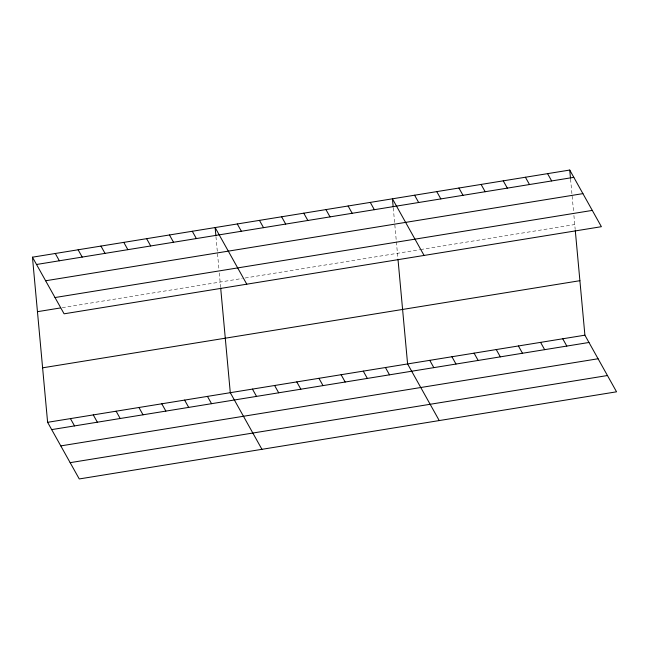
<?xml version="1.0" encoding="UTF-8"?>
<svg xmlns="http://www.w3.org/2000/svg" width="649" height="649" viewBox="0 0 649 649"><rect width="100%" height="100%" fill="white"/><g stroke="black" fill="none" stroke-linecap="round" stroke-linejoin="round"><path stroke-width="0.49" stroke-dasharray="3.25 2.43" d="M62.272 307.658L242.296 278.462M245.184 277.991L419.603 249.703M420.56 249.549L574.746 224.546M570.576 179.132L573.538 211.428M573.911 215.46L575.192 229.47M393.27 207.891L397.886 258.221M215.963 236.642L218.924 268.937M219.297 272.969L220.587 286.98"/><path stroke-width="0.97" d="M32.45 257.191L569.741 170.054L601.388 226.688L64.097 313.816L32.45 257.191L47.612 422.312L79.259 478.946L616.55 391.809L584.903 335.184L575.282 230.452M36.531 264.484L573.821 177.347M45.625 280.766L582.916 193.629M55.003 297.542L592.294 210.406M37.455 311.682L60.284 307.975M42.607 367.821L579.898 280.692M47.612 422.312L584.903 335.184M51.685 429.614L588.976 342.477M60.787 445.895L598.078 358.759M70.157 462.664L607.448 375.528M547.578 173.648L551.658 180.941M525.414 177.242L529.495 184.535M503.251 180.836L507.331 188.129M481.087 184.43L485.168 191.723M562.74 338.778L566.812 346.071M458.924 188.023L463.005 195.317M540.576 342.372L544.649 349.665M436.761 191.617L440.841 198.918M518.413 345.966L522.486 353.259M414.597 195.211L418.678 202.512M496.25 349.56L500.322 356.853M424.081 255.438L392.434 198.805L393.172 206.877M474.086 353.153L478.159 360.446M370.271 202.399L374.351 209.7M451.923 356.747L455.996 364.04M348.107 205.993L352.188 213.294M429.76 360.341L433.832 367.634M325.944 209.586L330.025 216.888M439.243 420.568L407.596 363.935L397.983 259.211M303.781 213.188L307.861 220.482M385.433 367.529L389.505 374.822M281.617 216.782L285.698 224.075M363.27 371.123L367.342 378.424M259.454 220.376L263.535 227.669M341.106 374.716L345.179 382.018M237.291 223.97L241.371 231.263M318.943 378.31L323.015 385.611M246.782 284.197L215.127 227.564L215.874 235.636M296.78 381.904L300.852 389.205M192.291 231.263L196.371 238.564M274.616 385.498L278.689 392.799M169.462 234.97L173.534 242.264M252.453 389.092L256.525 396.393M146.625 238.67L150.698 245.971M261.936 449.319L230.29 392.694L220.676 287.961M123.789 242.377L127.869 249.67M207.453 396.393L211.533 403.686M100.952 246.076L105.033 253.378M184.616 400.1L188.697 407.394M78.123 249.784L82.196 257.077M161.788 403.8L165.86 411.093M55.287 253.483L59.359 260.784M138.951 407.499L143.023 414.8M116.114 411.206L120.195 418.5M93.278 414.906L97.358 422.207M70.441 418.613L74.521 425.906M569.741 170.054L570.479 178.126"/></g></svg>
